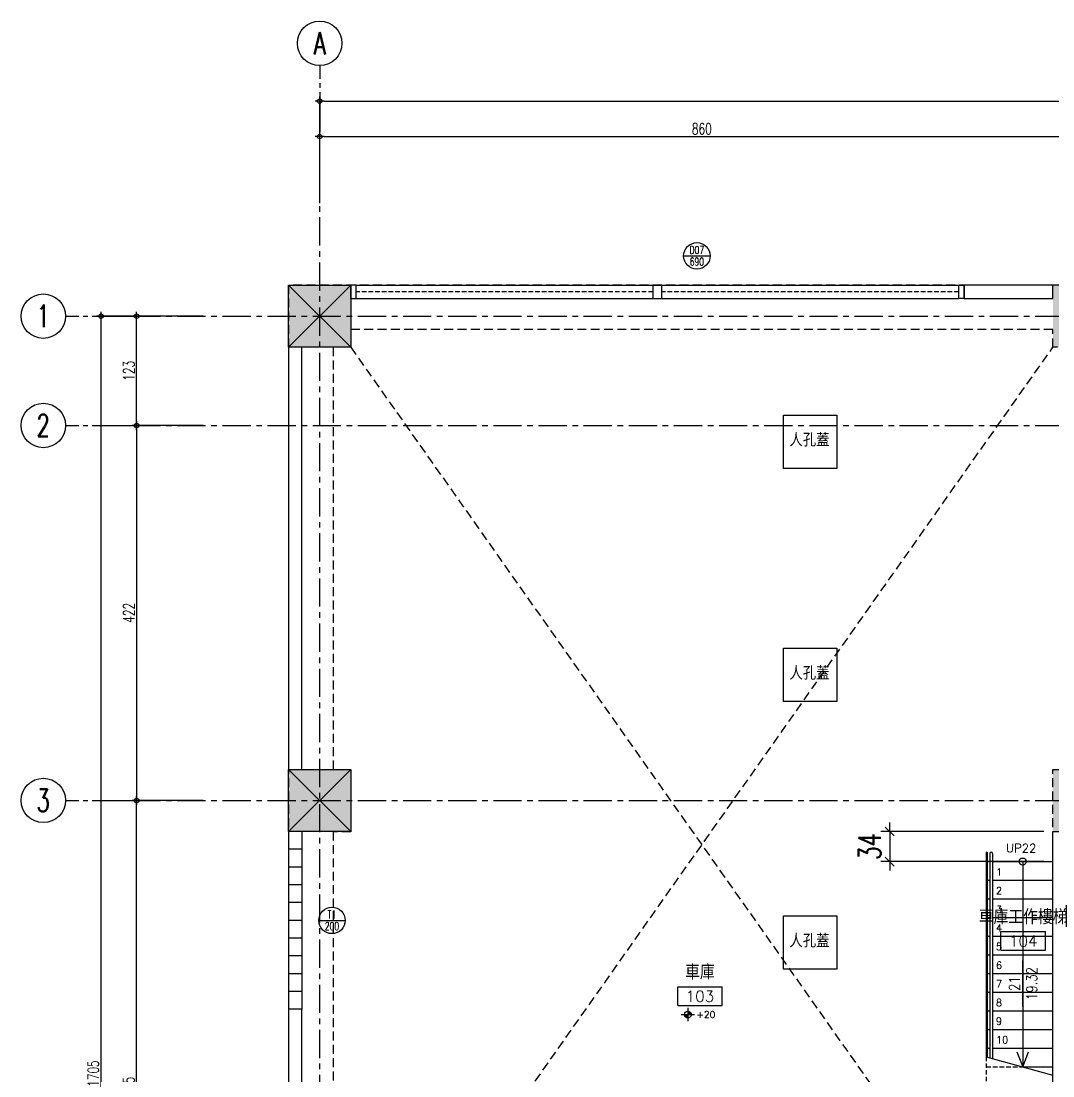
# Model space of a CAD drawing. Header units: millimetres. Extents: x -336 to 3195, y -197 to 2037.
# Drawn here: x -336 to 825, y 850 to 2037 of the extents above; entities that cross this region are included whole.
import ezdxf
from ezdxf.enums import TextEntityAlignment as Align

# ---------------------------------------------------------------- set-up
doc = ezdxf.new("R2010")
doc.units = ezdxf.units.MM
for name, pattern in [('CENTER', [50.8, 31.75, -6.35, 6.35, -6.35]), ('DASHED', [0.75, 0.5, -0.25]), ('HIDDEN', [0.375, 0.25, -0.125])]:
    doc.linetypes.add(name, pattern=pattern)
for name, color, linetype in [('0-50', 7, 'Continuous'), ('COR', 1, 'Continuous'), ('DIM(高程)-50', 2, 'Continuous'), ('DIM1', 3, 'Continuous'), ('GRID', 8, 'CENTER'), ('HATCH_COL', 253, 'Continuous'), ('HID', 5, 'HIDDEN'), ('OPEN', 4, 'Continuous'), ('OTHER', 4, 'Continuous'), ('S-DOOR', 4, 'Continuous'), ('STAIR', 4, 'Continuous'), ('STAIR-T', 3, 'Continuous'), ('TEXT', 4, 'Continuous'), ('TEXT-50', 3, 'Continuous'), ('WALL', 2, 'Continuous'), ('WALL3', 4, 'Continuous'), ('空間名稱-50', 3, 'Continuous'), ('窗編文字', 11, 'Continuous')]:
    doc.layers.add(name, color=color, linetype=linetype)
doc.styles.add('AEH', font='romans', dxfattribs={"width": 0.67, "bigfont": 'china'})
doc.styles.add('C1', font='simplex.shx', dxfattribs={"width": 0.7, "bigfont": 'chineset.shx'})
doc.styles.add('CHINA', font='SIMPLEX.shx', dxfattribs={"width": 0.8, "bigfont": 'chineset.shx'})
doc.styles.add('CHINESET', font='simplex.shx', dxfattribs={"bigfont": 'CHINESET.shx'})
doc.styles.add('尺寸', font='simplex.shx', dxfattribs={"width": 0.8, "bigfont": 'china.shx'})
doc.dimstyles.new('DIMCC-50', dxfattribs={"dimscale": 50, "dimtxt": 0.25, "dimasz": 0.1, "dimexe": 0.1, "dimexo": 0.1, "dimgap": 0.05, "dimtad": 1, "dimrnd": 1e-05, "dimdsep": 46, "dimtxsty": 'C1', "dimblk1": 'Cir', "dimblk2": 'Cir', "dimsah": 1, "dimcen": 0.5, "dimclrd": 256, "dimclre": 256, "dimclrt": 2, "dimadec": 0, "dimazin": 0, "dimtfac": 1, "dimtix": 1, "dimtmove": 2, "dimatfit": 3, "dimldrblk": 'DOT', "dimfxl": 1, "dimtolj": 1, "dimtzin": 0, "dimarcsym": 0})
doc.dimstyles.new('DIMTT-100', dxfattribs={"dimscale": 100, "dimtxt": 0.25, "dimasz": 0.1, "dimexe": 0.1, "dimexo": 0.1, "dimgap": 0.1, "dimtad": 1, "dimrnd": 0.5, "dimdsep": 46, "dimtxsty": 'C1', "dimblk": 'OBLIQUE', "dimcen": 0, "dimclrd": 256, "dimclre": 256, "dimclrt": 2, "dimadec": 1, "dimazin": 0, "dimtfac": 1, "dimtix": 1, "dimtmove": 2, "dimatfit": 3, "dimldrblk": 'DOT', "dimfxl": 1, "dimtolj": 1, "dimarcsym": 0})

# ---------------------------------------------------------------- blocks, each defined once
blk = doc.blocks.new('_LCol001U')
for p, q in [((0, 1.5), (0, 1.2)), ((0, 1.1), (0, 1)), ((0, 0.9), (0, 0))]:
    blk.add_line(p, q)
blk.add_circle((0, 2), 0.5)
at = {"style": 'C1', "width": 0.7}
blk.add_attdef('GRID', text='', height=0.5, dxfattribs=at).set_placement((0, 2), align=Align.MIDDLE)
blk = doc.blocks.new('_LCol001L')
for p, q in [((-1.5, 0), (-1.2, 0)), ((-1.1, 0), (-1, 0)), ((-0.9, 0), (0, 0))]:
    blk.add_line(p, q)
blk.add_circle((-2, 0), 0.5)
at = {"style": 'C1', "width": 0.7}
blk.add_attdef('GRID', text='', height=0.5, dxfattribs=at).set_placement((-2, 0), align=Align.MIDDLE)
blk = doc.blocks.new('Cir')
blk.add_line((-1, 0), (1, 0))
blk.add_circle((0, 0), 0.5)
blk = doc.blocks.new('*D30')
at = {"layer": 'DefPoints', "color": 0, "transparency": 16777216}
for p in [(860, 202.1), (0, 122.1), (860, 122.1)]:
    blk.add_point(p, dxfattribs=at)
at = {"layer": 'DIM1', "lineweight": -2, "transparency": 16777216}
for p, q in [((0, 127.1), (0, 207.1)), ((5, 202.1), (855, 202.1)), ((860, 127.1), (860, 207.1))]:
    blk.add_line(p, q, dxfattribs=at)
at = {"layer": 'DIM1', "lineweight": -2, "transparency": 16777216, "xscale": 5, "yscale": 5, "zscale": 5, "rotation": 180}
blk.add_blockref('Cir', (0, 202.1), dxfattribs=at)
at = {"layer": 'DIM1', "lineweight": -2, "transparency": 16777216, "xscale": 5, "yscale": 5, "zscale": 5}
blk.add_blockref('Cir', (860, 202.1), dxfattribs=at)
at = {"layer": 'DIM1', "color": 2, "transparency": 16777216, "insert": (430, 210.8), "char_height": 12.5, "attachment_point": 5, "style": 'C1'}
blk.add_mtext('\\A1;860', dxfattribs=at)
blk = doc.blocks.new('_Dot')
at = {"color": 0, "linetype": 'ByBlock', "lineweight": -2}
blk.add_line((-0.5, 0), (-1, 0), dxfattribs=at)
at = {"color": 0, "linetype": 'ByBlock', "const_width": 0.5}
blk.add_lwpolyline([(-0.25, 0, 1), (0.25, 0, 1)], format="xyb", close=True, dxfattribs=at)
blk = doc.blocks.new('*D35')
at = {"layer": 'DefPoints', "color": 0, "transparency": 16777216}
for p in [(2745, 242.1), (0, 162.1), (2745, 162.1)]:
    blk.add_point(p, dxfattribs=at)
at = {"layer": 'DIM1', "lineweight": -2, "transparency": 16777216}
for p, q in [((0, 167.1), (0, 247.1)), ((5, 242.1), (2740, 242.1)), ((2745, 167.1), (2745, 247.1))]:
    blk.add_line(p, q, dxfattribs=at)
at = {"layer": 'DIM1', "lineweight": -2, "transparency": 16777216, "xscale": 5, "yscale": 5, "zscale": 5, "rotation": 180}
blk.add_blockref('Cir', (0, 242.1), dxfattribs=at)
at = {"layer": 'DIM1', "lineweight": -2, "transparency": 16777216, "xscale": 5, "yscale": 5, "zscale": 5}
blk.add_blockref('Cir', (2745, 242.1), dxfattribs=at)
at = {"layer": 'DIM1', "color": 2, "transparency": 16777216, "insert": (1372.5, 250.8), "char_height": 12.5, "attachment_point": 5, "style": 'C1'}
blk.add_mtext('\\A1;2745', dxfattribs=at)
blk = doc.blocks.new('*D37')
at = {"layer": 'DefPoints', "color": 0, "transparency": 16777216}
for p in [(-206, -545), (-126, -545), (-126, -1190)]:
    blk.add_point(p, dxfattribs=at)
at = {"layer": 'DIM1', "lineweight": -2, "transparency": 16777216}
for p, q in [((-131, -545), (-211, -545)), ((-206, -1185), (-206, -550)), ((-131, -1190), (-211, -1190))]:
    blk.add_line(p, q, dxfattribs=at)
at = {"layer": 'DIM1', "lineweight": -2, "transparency": 16777216, "xscale": 5, "yscale": 5, "zscale": 5}
for p, rotation in [((-206, -545), 90), ((-206, -1190), 270)]:
    blk.add_blockref('Cir', p, dxfattribs=dict(at, rotation=rotation))
at = {"layer": 'DIM1', "color": 2, "transparency": 16777216, "insert": (-214.8, -867.5), "char_height": 12.5, "attachment_point": 5, "rotation": 90, "style": 'C1'}
blk.add_mtext('\\A1;645', dxfattribs=at)
blk = doc.blocks.new('*D38')
at = {"layer": 'DefPoints', "color": 0, "transparency": 16777216}
for p in [(-126, -123), (-206, -545), (-126, -545)]:
    blk.add_point(p, dxfattribs=at)
at = {"layer": 'DIM1', "lineweight": -2, "transparency": 16777216}
for p, q in [((-131, -123), (-211, -123)), ((-206, -128), (-206, -540)), ((-131, -545), (-211, -545))]:
    blk.add_line(p, q, dxfattribs=at)
at = {"layer": 'DIM1', "lineweight": -2, "transparency": 16777216, "xscale": 5, "yscale": 5, "zscale": 5}
for p, rotation in [((-206, -123), 90), ((-206, -545), 270)]:
    blk.add_blockref('Cir', p, dxfattribs=dict(at, rotation=rotation))
at = {"layer": 'DIM1', "color": 2, "transparency": 16777216, "insert": (-214.8, -334), "char_height": 12.5, "attachment_point": 5, "rotation": 90, "style": 'C1'}
blk.add_mtext('\\A1;422', dxfattribs=at)
blk = doc.blocks.new('*D39')
at = {"layer": 'DefPoints', "color": 0, "transparency": 16777216}
for p in [(-206, 0), (-126, 0), (-126, -123)]:
    blk.add_point(p, dxfattribs=at)
at = {"layer": 'DIM1', "lineweight": -2, "transparency": 16777216}
for p, q in [((-131, 0), (-211, 0)), ((-206, -118), (-206, -5)), ((-131, -123), (-211, -123))]:
    blk.add_line(p, q, dxfattribs=at)
at = {"layer": 'DIM1', "lineweight": -2, "transparency": 16777216, "xscale": 5, "yscale": 5, "zscale": 5}
for p, rotation in [((-206, 0), 90), ((-206, -123), 270)]:
    blk.add_blockref('Cir', p, dxfattribs=dict(at, rotation=rotation))
at = {"layer": 'DIM1', "color": 2, "transparency": 16777216, "insert": (-214.8, -61.5), "char_height": 12.5, "attachment_point": 5, "rotation": 90, "style": 'C1'}
blk.add_mtext('\\A1;123', dxfattribs=at)
blk = doc.blocks.new('*D40')
at = {"layer": 'DefPoints', "color": 0, "transparency": 16777216}
for p in [(-166, 0), (-246, 0), (-166, -1705)]:
    blk.add_point(p, dxfattribs=at)
at = {"layer": 'DIM1', "lineweight": -2, "transparency": 16777216}
for p, q in [((-171, 0), (-251, 0)), ((-246, -1700), (-246, -5)), ((-171, -1705), (-251, -1705))]:
    blk.add_line(p, q, dxfattribs=at)
at = {"layer": 'DIM1', "lineweight": -2, "transparency": 16777216, "xscale": 5, "yscale": 5, "zscale": 5}
for p, rotation in [((-246, 0), 90), ((-246, -1705), 270)]:
    blk.add_blockref('Cir', p, dxfattribs=dict(at, rotation=rotation))
at = {"layer": 'DIM1', "color": 2, "transparency": 16777216, "insert": (-254.8, -852.5), "char_height": 12.5, "attachment_point": 5, "rotation": 90, "style": 'C1'}
blk.add_mtext('\\A1;1705', dxfattribs=at)
blk = doc.blocks.new('樓梯尺寸')
at = {"layer": 'STAIR-T'}
blk.add_line((-26, 0), (26, 0), dxfattribs=at)
at = {"layer": 'STAIR-T', "style": 'C1', "width": 0.8}
for tag, p in [('級深', (-12.7, 3.4)), ('級高', (-12.7, -18.6))]:
    blk.add_attdef(tag, p, '', height=15, dxfattribs=at)
blk = doc.blocks.new('_LOPN002')
blk.add_line((1557.9, -266762.5), (1607.9, -266762.5))
blk.add_circle((1582.9, -266762.5), 25)
at = {"layer": '窗編文字', "style": '尺寸', "width": 0.7}
for tag, height, p in [('U', 15, (1582.9, -266751.4)), ('D', 15, (1582.9, -266773.3)), ('60A', 12, (1621.4, -266777.3))]:
    blk.add_attdef(tag, text='', height=height, dxfattribs=at).set_placement(p, align=Align.MIDDLE)
blk = doc.blocks.new('_LRNO001')
for p, q in [((-0.5, 0.212), (0.5, 0.212)), ((-0.5, -0.204), (-0.5, 0.212)), ((0.5, -0.204), (0.5, 0.212)), ((-0.5, -0.204), (0.5, -0.204))]:
    blk.add_line(p, q)
at = {"style": 'C1'}
blk.add_attdef('NAME', text='', height=0.192, dxfattribs=at).set_placement((0, 0.22, -0.353), align=Align.BOTTOM_CENTER)
blk.add_attdef('NO', text='', height=0.231, dxfattribs=at).set_placement((0, 0, -0.192), align=Align.MIDDLE)
blk = doc.blocks.new('ELE_MK')
for p, q in [((-1, 0), (1, 0)), ((0, 1), (0, -1))]:
    blk.add_line(p, q)
at = {"const_width": 0.5}
for points in [[(0, -0.25, -0.414214), (-0.25, 0, -1)], [(0, 0.25, -0.414214), (0.25, 0, -1)]]:
    blk.add_lwpolyline(points, format="xyb", dxfattribs=at)
blk.add_circle((0, 0), 0.5)
at = {"style": 'AEH', "width": 0.67, "flags": 12}
blk.add_attdef('ELETAG', text='', height=0.667, dxfattribs=at).set_placement((1.15, 0), align=Align.MIDDLE_LEFT)
blk = doc.blocks.new('_Oblique')
at = {"color": 0, "linetype": 'ByBlock', "lineweight": -2}
blk.add_line((-0.5, -0.5), (0.5, 0.5), dxfattribs=at)
blk = doc.blocks.new('*D41')
at = {"lineweight": -2, "transparency": 16777216}
for p, q in [((641.4, 1125), (641.4, 1135)), ((815, 1125), (631.4, 1125)), ((641.4, 1125), (641.4, 1091.2)), ((815, 1091.2), (631.4, 1091.2)), ((641.4, 1091.2), (641.4, 1081.2))]:
    blk.add_line(p, q, dxfattribs=at)
at = {"layer": 'DefPoints', "color": 0, "transparency": 16777216}
for p in [(825, 1125), (641.4, 1091.2), (825, 1091.2)]:
    blk.add_point(p, dxfattribs=at)
at = {"lineweight": -2, "transparency": 16777216, "xscale": 10, "yscale": 10, "zscale": 10}
for p, rotation in [((641.4, 1125), 270), ((641.4, 1091.2), 90)]:
    blk.add_blockref('_Oblique', p, dxfattribs=dict(at, rotation=rotation))
at = {"color": 2, "transparency": 16777216, "insert": (618.9, 1108.1), "char_height": 25, "attachment_point": 5, "rotation": 90, "style": 'C1'}
blk.add_mtext('\\A1;34', dxfattribs=at)
blk = doc.blocks.new('A$Cf1c4574d')
at = {"layer": 'GRID', "linetype": 'CENTER'}
for p, q in [((0, -1901.698), (0, 212.089)), ((-211.007, 0), (3195.306, 0)), ((-211.007, -123), (3195.306, -123)), ((-211.007, -545), (3195.306, -545))]:
    blk.add_line(p, q, dxfattribs=at)
at = {"layer": 'TEXT', "xscale": 50, "yscale": 50, "zscale": 50}
for name, p, values in [('_LCol001U', (0, 207.089), {'GRID': 'A'}), ('_LCol001L', (-211.007, 0), {'GRID': '1'}), ('_LCol001L', (-211.007, -123), {'GRID': '2'}), ('_LCol001L', (-211.007, -545), {'GRID': '3'})]:
    blk.add_blockref(name, p, dxfattribs=at).add_auto_attribs(values)
at = {"layer": 'DIM1'}
for p1, p2, distance, picture, middle in [((0, 162.089), (2745, 162.089), 80, '*D35', (1372.5, 250.839)), ((0, 122.089), (860, 122.089), 80, '*D30', (430, 210.839)), ((-166.007, -1705), (-166.007, 0), 80, '*D40', (-254.757, -852.5)), ((-126.007, -123), (-126.007, 0), 80, '*D39', (-214.757, -61.5)), ((-126.007, -123), (-126.007, -545), -80, '*D38', (-214.757, -334)), ((-126.007, -1190), (-126.007, -545), 80, '*D37', (-214.757, -867.5))]:
    dim = blk.add_aligned_dim(p1=p1, p2=p2, distance=distance, dimstyle='DIMCC-50', dxfattribs=at)
    dim.commit()
    dim.dimension.update_dxf_attribs({"geometry": picture, "text_midpoint": middle})

msp = doc.modelspace()

# ---------------------------------------------------------------- hatches: boundary and pattern name
at = {"layer": 'HATCH_COL'}
h = msp.add_hatch(color=256, dxfattribs=at)
h.dxf.hatch_style = 1
h.paths.add_polyline_path([(-34.979, 1740), (35.021, 1740), (35.021, 1670), (-34.979, 1670)])
h.paths.add_polyline_path([(825.021, 1740), (895.021, 1740), (895.021, 1670), (825.021, 1670)])
h.paths.add_polyline_path([(825.021, 1195), (895.021, 1195), (895.021, 1125), (825.021, 1125)])
h.paths.add_polyline_path([(-34.979, 1195), (35.021, 1195), (35.021, 1125), (-34.979, 1125)])
h.paths.add_polyline_path([(-34.979, 550), (35.021, 550), (35.021, 480), (-34.979, 480)])
h.paths.add_polyline_path([(825.021, 550), (895.021, 550), (895.021, 480), (825.021, 480)])
h.paths.add_polyline_path([(1210.021, 550), (1280.021, 550), (1280.021, 480), (1210.021, 480)])
h.paths.add_polyline_path([(1210.021, 35), (1280.021, 35), (1280.021, -35), (1210.021, -35)])
h.paths.add_polyline_path([(1643.021, 25), (1713.021, 25), (1713.021, -35), (1643.021, -35)])
h.paths.add_polyline_path([(1965.021, 35), (2035.021, 35), (2035.021, -35), (1965.021, -35)])
h.paths.add_polyline_path([(1643.021, 550), (1713.021, 550), (1713.021, 480), (1643.021, 480)])
h.paths.add_polyline_path([(1965.021, 550), (2035.021, 550), (2035.021, 480), (1965.021, 480)])
h.paths.add_polyline_path([(1643.021, 1195), (1723.021, 1195), (1723.021, 1125), (1643.021, 1125)])
h.paths.add_polyline_path([(1643.021, 1617), (1723.021, 1617), (1723.021, 1547), (1643.021, 1547)])
h.paths.add_polyline_path([(2700.021, 1617), (2780.021, 1617), (2780.021, 1547), (2700.021, 1547)])
h.paths.add_polyline_path([(2700.021, 1195), (2780.021, 1195), (2780.021, 1125), (2700.021, 1125)])
h.paths.add_polyline_path([(2710.021, 550), (2780.021, 550), (2780.021, 450), (2710.021, 450)])
h.paths.add_polyline_path([(2710.021, 65), (2780.021, 65), (2780.021, -35), (2710.021, -35)])

# ---------------------------------------------------------------- linework, layer by layer
at = {"layer": 'COR'}
for points in [[(-34.979, 1740), (35.021, 1740), (35.021, 1670), (-34.979, 1670)], [(-34.979, 1195), (35.021, 1195), (35.021, 1125), (-34.979, 1125)]]:
    msp.add_lwpolyline(points, close=True, dxfattribs=at)
at = {"layer": 'DefPoints'}
for p, q in [((-34.979, 1740), (35.021, 1670)), ((35.021, 1740), (-34.979, 1670)), ((-34.979, 1195), (35.021, 1125)), ((35.021, 1195), (-34.979, 1125))]:
    msp.add_line(p, q, dxfattribs=at)
at = {"layer": 'HID', "linetype": 'DASHED', "ltscale": 20}
for p, q in [((34.996, 1669.989), (824.996, 549.989)), ((34.996, 549.989), (824.996, 1669.989))]:
    msp.add_line(p, q, dxfattribs=at)
for points in [[(-35.016, 1740), (-35.016, 480), (1209.984, 480), (1209.984, -35), (3050, -35), (3050, 1554.5), (2845.021, 1554.5), (2845.021, 1632), (1650.442, 1632), (1650.442, 1732.5), (894.984, 1732.5), (894.984, 1740)], [(14.996, 1669.989), (14.996, 1194.816), (34.996, 1194.816), (34.996, 1124.816), (14.996, 1124.816), (14.996, 549.989), (34.996, 549.989), (34.996, 529.989), (824.996, 529.989), (824.996, 1194.816), (845.031, 1194.813), (845.031, 1669.989), (824.996, 1669.989), (824.996, 1689.989), (34.996, 1689.989), (34.996, 1669.989), (14.996, 1669.989)]]:
    msp.add_lwpolyline(points, close=True, dxfattribs=at)
at = {"layer": 'OPEN'}
for p, q in [((41.021, 1740), (719.021, 1740)), ((41.021, 1725), (719.021, 1725)), ((-19.979, 1105), (-34.979, 1105)), ((-19.979, 1085), (-34.979, 1085)), ((-19.979, 1065), (-34.979, 1065)), ((-19.979, 1045), (-34.979, 1045)), ((-19.979, 1025), (-34.979, 1025)), ((-19.98, 1004.999), (-34.98, 1004.999)), ((-19.979, 984.999), (-34.979, 984.999)), ((-19.979, 964.999), (-34.979, 964.999)), ((-19.979, 944.999), (-34.979, 944.999))]:
    msp.add_line(p, q, dxfattribs=at)
at = {"layer": 'OPEN', "linetype": 'DASHED', "ltscale": 10}
for p, q in [((375.021, 1732.5), (41.021, 1732.5)), ((719.021, 1732.5), (385.021, 1732.5))]:
    msp.add_line(p, q, dxfattribs=at)
at = {"layer": 'OPEN'}
for points in [[(35.021, 1725), (41.021, 1725), (41.021, 1740), (35.021, 1740)], [(375.021, 1725), (385.021, 1725), (385.021, 1740), (375.021, 1740)], [(725.021, 1725), (719.021, 1725), (719.021, 1740), (725.021, 1740)]]:
    msp.add_lwpolyline(points, close=True, dxfattribs=at)
at = {"layer": 'OTHER'}
for points in [[(522.021, 1593.739), (582.021, 1593.739), (582.021, 1533.739), (522.021, 1533.739)], [(522.021, 1331.239), (582.021, 1331.239), (582.021, 1271.239), (522.021, 1271.239)], [(522.021, 1029.995), (582.021, 1029.995), (582.021, 969.995), (522.021, 969.995)]]:
    msp.add_lwpolyline(points, close=True, dxfattribs=at)
at = {"layer": 'STAIR'}
for p, q in [((750.021, 1101.673), (750.021, 871.495)), ((750.021, 1101.673), (751.021, 1101.673)), ((751.021, 1101.673), (751.021, 871.219)), ((754.021, 1100.173), (754.021, 870.39)), ((757.021, 1100.173), (757.021, 869.562)), ((751.021, 1091.173), (754.021, 1091.173)), ((757.021, 1091.173), (825.021, 1091.173)), ((751.021, 1070.173), (754.021, 1070.173)), ((757.021, 1070.173), (825.021, 1070.173)), ((751.021, 1049.173), (754.021, 1049.173)), ((757.021, 1049.173), (825.021, 1049.173)), ((751.021, 1028.173), (754.021, 1028.173)), ((757.021, 1028.173), (825.021, 1028.173)), ((751.021, 1007.173), (754.021, 1007.173)), ((757.021, 1007.173), (825.021, 1007.173)), ((751.021, 986.173), (754.021, 986.173)), ((757.021, 986.173), (825.021, 986.173)), ((751.021, 965.173), (754.021, 965.173)), ((757.021, 965.173), (825.021, 965.173)), ((751.021, 944.173), (754.021, 944.173)), ((757.021, 944.173), (825.021, 944.173)), ((751.021, 923.173), (754.021, 923.173)), ((757.021, 923.173), (825.021, 923.173)), ((751.021, 902.173), (754.021, 902.173)), ((757.021, 902.173), (825.021, 902.173)), ((751.021, 881.173), (754.021, 881.173)), ((757.021, 881.173), (825.021, 881.173)), ((750.021, 871.495), (825.021, 850.785)), ((791.021, 860.173), (825.021, 860.173))]:
    msp.add_line(p, q, dxfattribs=at)
at = {"layer": 'STAIR', "linetype": 'DASHED', "ltscale": 10}
for p, q in [((750.021, 871.495), (750.021, 650.173)), ((750.021, 860.173), (791.021, 860.173))]:
    msp.add_line(p, q, dxfattribs=at)
at = {"layer": 'STAIR'}
msp.add_arc((755.521, 1100.173), 1.5, 0, 180, dxfattribs=at)
at = {"layer": 'TEXT-50'}
msp.add_line((791.021, 1091.173), (791.021, 860.173), dxfattribs=at)
msp.add_lwpolyline([(784.474, 877.105), (791.021, 860.173), (797.568, 877.105)], dxfattribs=at)
msp.add_circle((791.021, 1091.173), 4, dxfattribs=at)
at = {"layer": 'WALL'}
for points in [[(725.021, 1725), (825.021, 1725), (825.021, 1740), (725.021, 1740)], [(-34.979, 1195), (-19.979, 1195), (-19.979, 1670), (-34.979, 1670)], [(825.021, 1125), (840.021, 1125), (840.021, 550), (825.021, 550)], [(-34.979, 650), (-19.979, 650), (-19.979, 925), (-34.979, 925)]]:
    msp.add_lwpolyline(points, close=True, dxfattribs=at)
at = {"layer": 'WALL3', "linetype": 'Continuous'}
for p, q in [((35.021, 1725), (35.021, 1740)), ((725.021, 1725), (725.021, 1740)), ((-34.979, 1125), (-34.979, 925)), ((-19.979, 1125), (-19.979, 925))]:
    msp.add_line(p, q, dxfattribs=at)

# ---------------------------------------------------------------- block references
at = {"layer": '0-50'}
msp.add_blockref('A$Cf1c4574d', (0, 1705), dxfattribs=at)
at = {"layer": 'DIM(高程)-50'}
ref = msp.add_blockref('ELE_MK', (414.368, 918.956), dxfattribs=dict(at, xscale=7.5, yscale=7.5, zscale=7.5))
ref.add_attrib('ELETAG', '+20', dxfattribs={"layer": '0', "height": 7.5, "style": 'C1', "flags": 12}).set_placement((423.93, 918.956), align=Align.MIDDLE_LEFT)
at = {"layer": 'S-DOOR'}
ref = msp.add_blockref('_LOPN002', (-518.585, 160695.175), dxfattribs=dict(at, xscale=0.5957446808507162, yscale=0.5957446808507162, zscale=0.5957446808507162))
ref.add_attrib('U', 'D07', dxfattribs={"layer": '窗編文字', "color": 0, "height": 8.9362, "style": 'C1', "width": 0.7}).set_placement((424.411, 1779.47), align=Align.MIDDLE)
ref.add_attrib('D', '690', dxfattribs={"layer": '窗編文字', "color": 0, "height": 8.9362, "style": 'C1', "width": 0.7}).set_placement((424.411, 1766.408), align=Align.MIDDLE)
ref = msp.add_blockref('_LOPN002', (-929.182, 159947.35), dxfattribs=dict(at, xscale=0.5957446808507162, yscale=0.5957446808507162, zscale=0.5957446808507162))
ref.add_attrib('U', 'T1', dxfattribs={"layer": '窗編文字', "color": 0, "height": 8.9362, "style": 'C1', "width": 0.7}).set_placement((13.814, 1031.645), align=Align.MIDDLE)
ref.add_attrib('D', '200', dxfattribs={"layer": '窗編文字', "color": 0, "height": 8.9362, "style": 'C1', "width": 0.7}).set_placement((13.814, 1018.583), align=Align.MIDDLE)
at = {"layer": 'TEXT-50'}
ref = msp.add_blockref('樓梯尺寸', (791.021, 953.875), dxfattribs=dict(at, rotation=90))
ref.add_attrib('級深', '21', dxfattribs={"layer": 'STAIR-T', "height": 12, "rotation": 90, "style": 'C1', "width": 0.8}).set_placement((787.645, 953.875), align=Align.CENTER)
ref.add_attrib('級高', '19.32', dxfattribs={"layer": 'STAIR-T', "height": 12, "rotation": 90, "style": 'C1', "width": 0.8}).set_placement((807.145, 953.875), align=Align.CENTER)
at = {"layer": '空間名稱-50'}
ref = msp.add_blockref('_LRNO001', (791.598, 1001.719), dxfattribs=dict(at, xscale=50, yscale=50, zscale=50))
ref.add_attrib('NO', '104', dxfattribs={"layer": '0', "height": 12.5, "style": 'CHINESET'}).set_placement((791.598, 1001.719, -9.615), align=Align.MIDDLE)
ref.add_attrib('NAME', '車庫工作樓梯', dxfattribs={"layer": '0', "height": 16.6667, "style": 'CHINESET'}).set_placement((791.598, 1015.583), align=Align.BOTTOM_CENTER)
ref = msp.add_blockref('_LRNO001', (427.84, 939.593), dxfattribs=dict(at, xscale=50, yscale=50, zscale=50))
ref.add_attrib('NO', '103', dxfattribs={"layer": '0', "height": 12.5, "style": 'CHINESET'}).set_placement((427.84, 939.593, -9.615), align=Align.MIDDLE)
ref.add_attrib('NAME', '車庫', dxfattribs={"layer": '0', "height": 16.6667, "style": 'CHINESET'}).set_placement((427.84, 953.457), align=Align.BOTTOM_CENTER)

# ---------------------------------------------------------------- texts
at = {"layer": 'TEXT-50', "style": 'CHINESET'}
for s, height, p in [('人孔蓋', 15, (528.613, 1558.252)), ('人孔蓋', 15, (528.613, 1295.752)), ('1', 8, (761.021, 1075.554)), ('2', 8, (761.021, 1054.554)), ('3', 8, (761.021, 1033.554)), ('人孔蓋', 15, (528.613, 994.507)), ('4', 8, (761.021, 1012.554)), ('5', 8, (761.021, 991.554)), ('6', 8, (761.021, 970.554)), ('7', 8, (761.021, 949.554)), ('8', 8, (761.021, 928.554)), ('9', 8, (761.021, 907.554)), ('10', 8, (761.021, 886.554))]:
    msp.add_text(s, height=height, dxfattribs=at).set_placement(p)
at = {"layer": 'TEXT-50', "style": 'CHINA'}
msp.add_text('UP22', height=9.6, rotation=359.589604, dxfattribs=at).set_placement((772.288, 1101.639))

# ---------------------------------------------------------------- dimensions: what is measured, and where the dimension line sits
dim = msp.add_linear_dim(base=(641.428, 1091.173), p1=(825.021, 1125), p2=(825.021, 1091.173), angle=90, dimstyle='DIMTT-100', override={"dimfxl": 1000, "dimarcsym": 1})
dim.commit()
dim.dimension.update_dxf_attribs({"geometry": '*D41', "text_midpoint": (618.928, 1108.087)})

doc.saveas('drawing.dxf')
